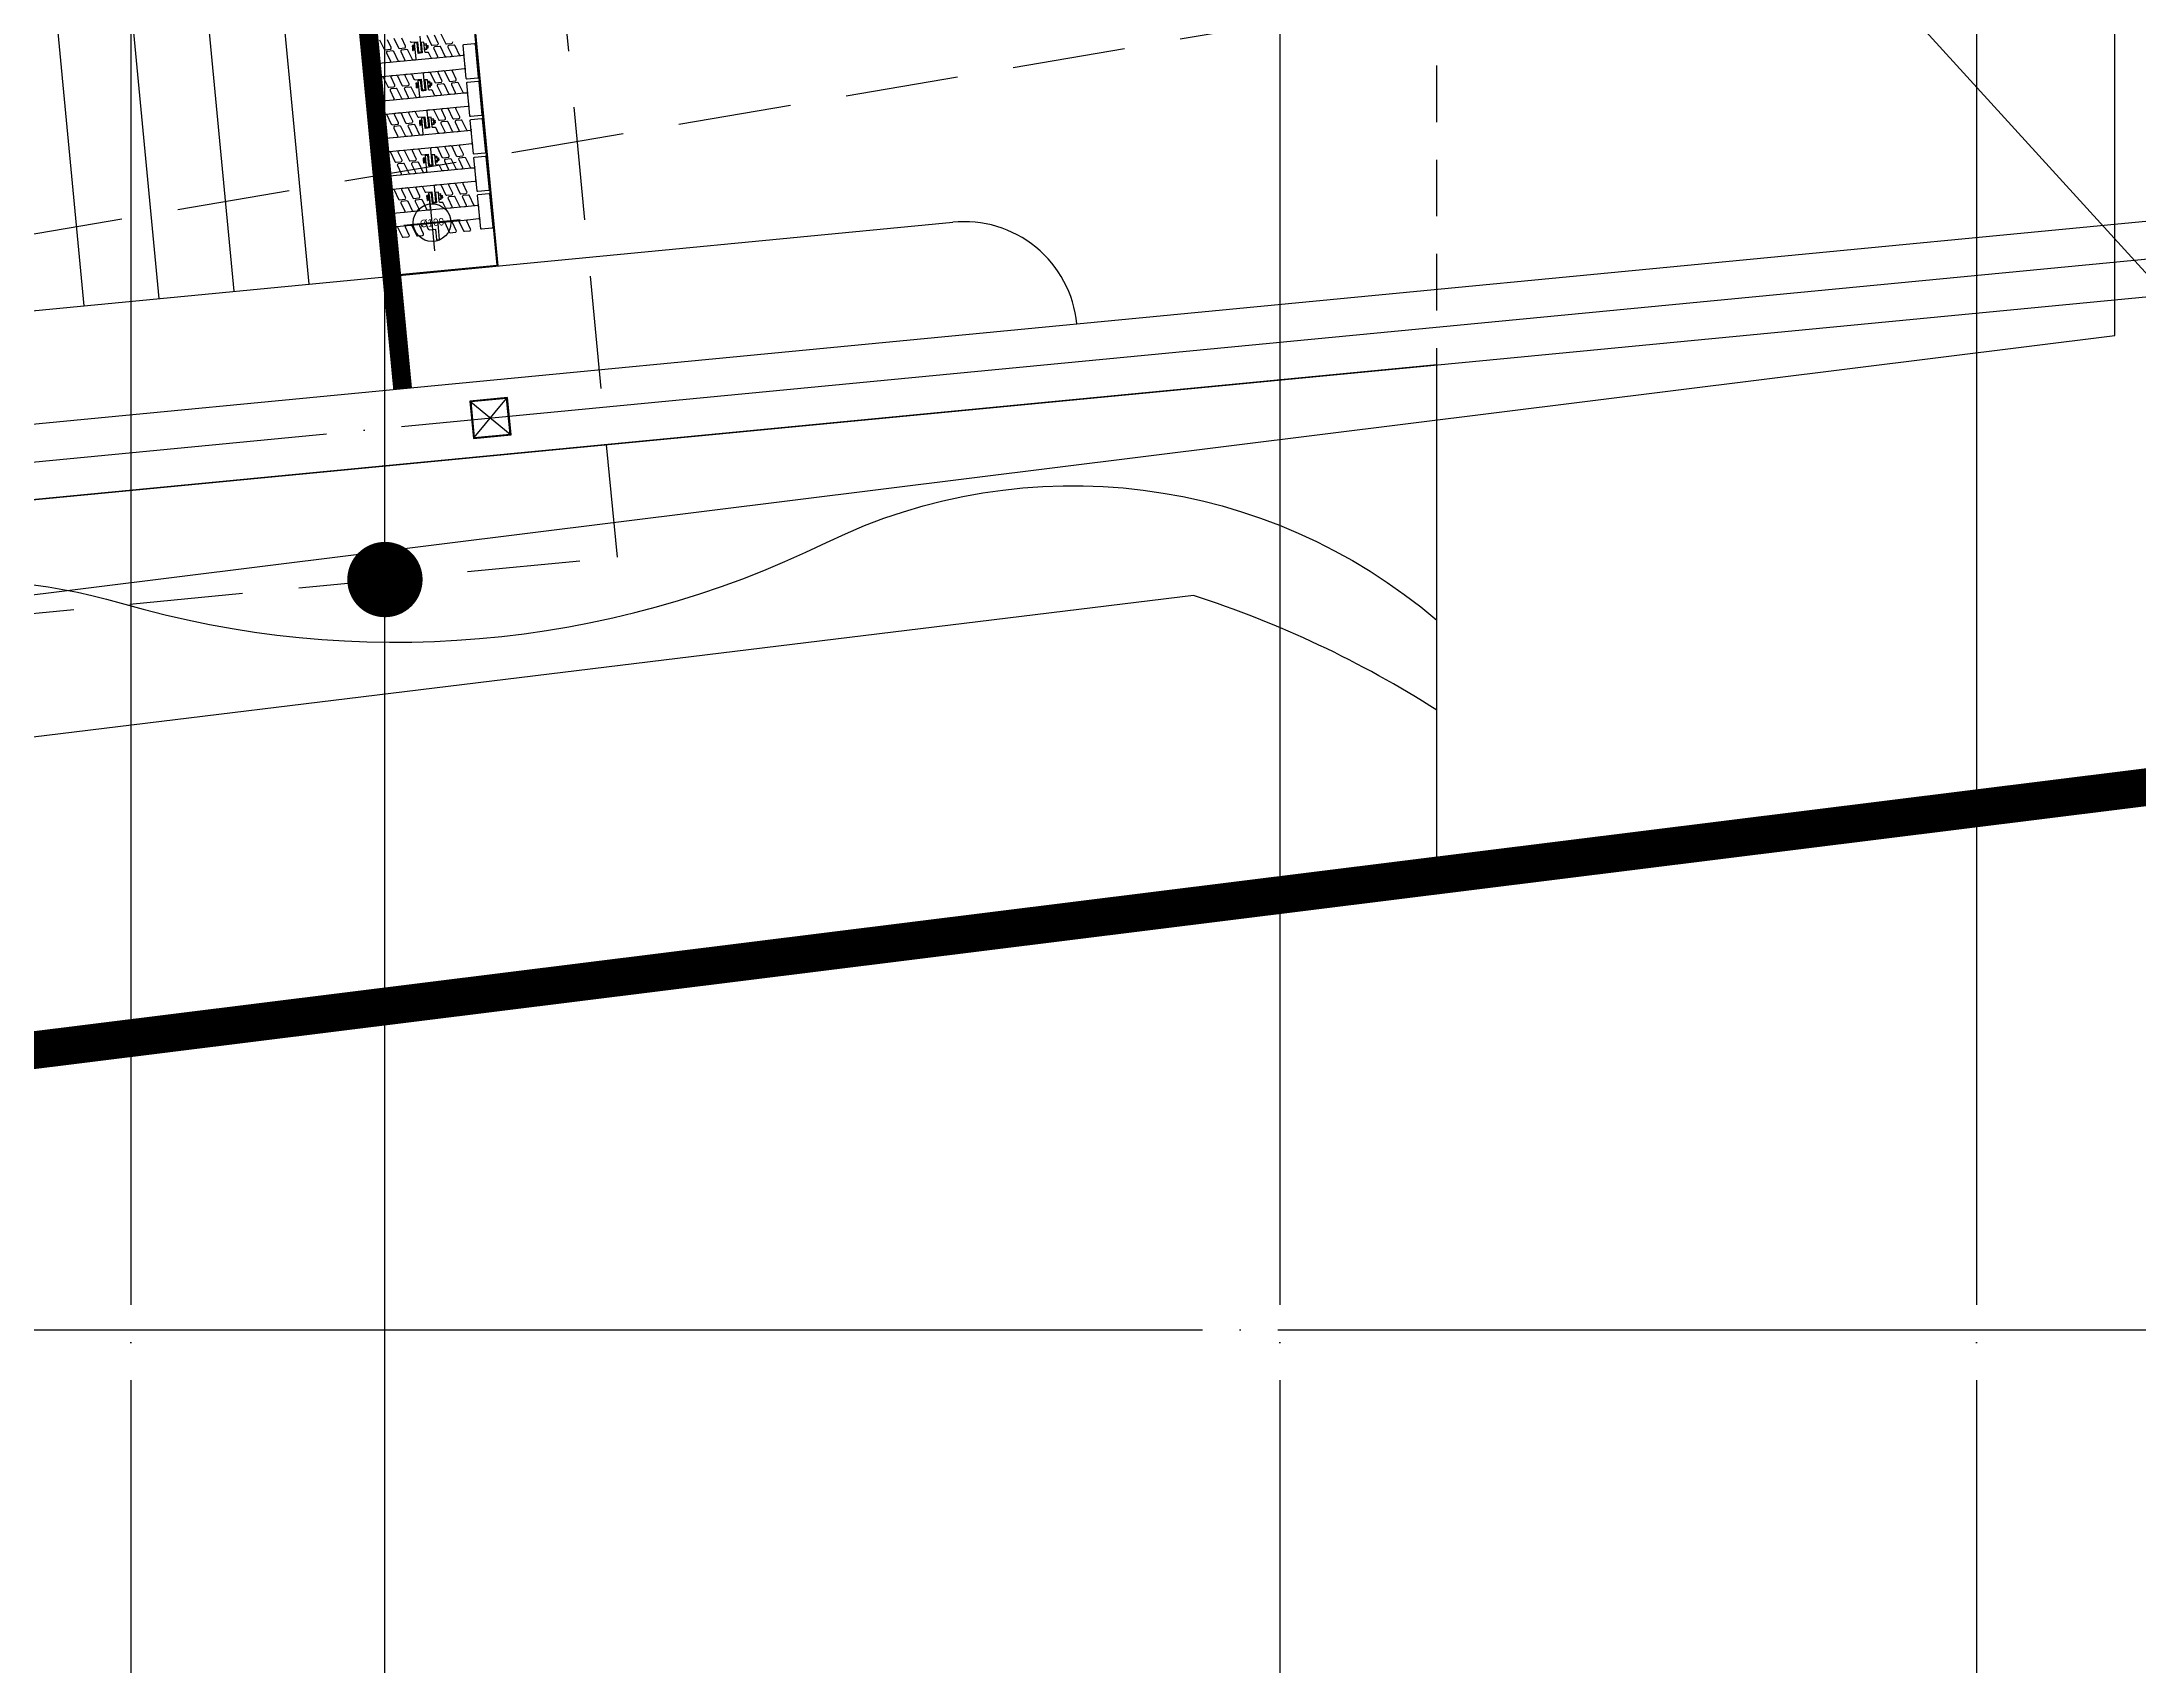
# Model space of a CAD drawing. Header units: millimetres. Extents: x 0 to 1390178, y 0 to 110113.
# Drawn here: x 476686 to 482251, y 14840 to 19149 of the extents above; entities that cross this region are included whole.
import ezdxf
from ezdxf.enums import TextEntityAlignment as Align
from ezdxf.xclip import XClip

# ---------------------------------------------------------------- set-up
doc = ezdxf.new("R2010")
doc.units = ezdxf.units.MM
doc.header["$LTSCALE"] = 100
doc.header["$XCLIPFRAME"] = 0
for name, pattern in [('X - 평면도$0$CEN', [62, 60, -1, 0, -1]), ('X - 평면도$0$HD', [2.5, 1.5, -1]), ('X - 평면도$0$HID', [1.5, 1, -0.5]), ('X - 평면도$0$PHANTOM2', [50, 40, -2, 2, -2, 2, -2])]:
    doc.linetypes.add(name, pattern=pattern)
doc.layers.get('DEFPOINTS').update_dxf_attribs({"color": 145})
for name, color, linetype in [('SYM', 7, 'Continuous'), ('X - LAND$0$-landscape_base', 8, 'Continuous'), ('X - LAND$0$04-장미', 8, 'Continuous'), ('X - LAND$0$04-화살나무', 8, 'Continuous'), ('X - 평면도$0$$0$04-화살나무', 8, 'Continuous'), ('X - 평면도$0$0-구역계', 1, 'Continuous'), ('X - 평면도$0$A-CEN', 1, 'X - 평면도$0$CEN'), ('X - 평면도$0$AA-EL-PCN4', 4, 'Continuous'), ('X - 평면도$0$AA-EL-PCN9', 9, 'Continuous'), ('X - 평면도$0$AA-FLXS-OTHR', 4, 'Continuous'), ('X - 평면도$0$AA-WAXM-BRCK', 3, 'Continuous'), ('X - 평면도$0$AA-XXXX-CNTL', 1, 'X - 평면도$0$CEN'), ('X - 평면도$0$CEN', 1, 'X - 평면도$0$CEN'), ('X - 평면도$0$H7', 7, 'X - 평면도$0$HID'), ('X - 평면도$0$PIPE-STEEL', 11, 'Continuous'), ('X - 평면도$0$램프 패턴', 9, 'Continuous'), ('X - 평면도$0$상부외곽선', 7, 'X - 평면도$0$HID'), ('X - 평면도$0$트랜치', 8, 'Continuous')]:
    doc.layers.add(name, color=color, linetype=linetype)
for name, color, linetype, plot in [('X - LAND$0$DEFPOINT', 163, 'Continuous', False), ('X - 평면도$0$$0$DEFPOINT', 163, 'Continuous', False), ('X - 평면도$0$AA-GUIDE-실명', 125, 'Continuous', False), ('X - 평면도$0$DEFPOINT', 163, 'Continuous', False), ('X - 평면도$0$차수판', 6, 'X - 평면도$0$HID', False)]:
    doc.layers.add(name, color=color, linetype=linetype, plot=plot)
doc.styles.add('X - 평면도$0$HAUD01', font='Dotum.ttf')

# ---------------------------------------------------------------- blocks, each defined once
blk = doc.blocks.new('X - 평면도$0$A$C80b97300')
at = {"layer": 'X - 평면도$0$DEFPOINT'}
blk.add_lwpolyline([(159778.1, 61131.1), (159778.1, 61131.1), (126246.7, 50542.9), (117552.2, 69514.3), (112287.3, 67315.4), (106427.3, 84784.7), (99926.4, 82972.2), (96606.6, 93675.5), (102860.3, 95418.1), (120049, 99664.3), (127005.8, 101293.7), (135152.3, 103815.9), (143266.7, 106051.4), (150522.5, 89247.5), (152969.6, 82523.1), (154689.3, 77527.7), (159778.1, 61131.1)], dxfattribs=at)
blk = doc.blocks.new('X - 평면도$0$A$C14A644CA')
at = {"layer": 'X - 평면도$0$AA-FLXS-OTHR', "color": 1}
for p, q in [((0, -75), (0, 75)), ((75, 0), (-75, 0))]:
    blk.add_line(p, q, dxfattribs=at)
at = {"layer": 'X - 평면도$0$AA-FLXS-OTHR'}
blk.add_circle((0, 0), 50, dxfattribs=at)
at = {"layer": 'X - 평면도$0$AA-GUIDE-실명', "style": 'X - 평면도$0$HAUD01'}
blk.add_text('Ø100', height=20, dxfattribs=at).set_placement((0, 0), align=Align.MIDDLE_CENTER)
blk = doc.blocks.new('*U795')
at = {"layer": 'X - 평면도$0$트랜치'}
for p, q in [((-5565, 259), (-5565, 69.1)), ((-5530, 46), (-5530, 235.9)), ((-5465, 259), (-5465, 69.1)), ((-5430, 46), (-5430, 235.9)), ((-5365, 259), (-5365, 69.1)), ((-5330, 46), (-5330, 235.9)), ((-5265, 259), (-5265, 69.1)), ((-5230, 46), (-5230, 235.9)), ((-5165, 259), (-5165, 69.1)), ((-5130, 46), (-5130, 235.9)), ((-5497.5, 170.5), (-5504, 170.5)), ((-5504, 166.5), (-5504, 170.5)), ((-5504, 165.5), (-5504, 170.5)), ((-5497.5, 171.5), (-5503, 171.5)), ((-5502, 166.5), (-5502, 170.5)), ((-5500, 166.5), (-5500, 170.5)), ((-5498, 166.5), (-5498, 170.5)), ((-5492, 171.5), (-5497.5, 171.5)), ((-5491, 170.5), (-5497.5, 170.5)), ((-5496, 166.5), (-5496, 170.5)), ((-5494, 166.5), (-5494, 170.5)), ((-5492, 166.5), (-5492, 170.5)), ((-5491, 165.5), (-5491, 170.5)), ((-5397.5, 170.5), (-5404, 170.5)), ((-5404, 166.5), (-5404, 170.5)), ((-5404, 165.5), (-5404, 170.5)), ((-5397.5, 171.5), (-5403, 171.5)), ((-5402, 166.5), (-5402, 170.5)), ((-5400, 166.5), (-5400, 170.5)), ((-5398, 166.5), (-5398, 170.5)), ((-5392, 171.5), (-5397.5, 171.5)), ((-5391, 170.5), (-5397.5, 170.5)), ((-5396, 166.5), (-5396, 170.5)), ((-5394, 166.5), (-5394, 170.5)), ((-5392, 166.5), (-5392, 170.5)), ((-5391, 165.5), (-5391, 170.5)), ((-5297.5, 170.5), (-5304, 170.5)), ((-5304, 166.5), (-5304, 170.5)), ((-5304, 165.5), (-5304, 170.5)), ((-5297.5, 171.5), (-5303, 171.5)), ((-5302, 166.5), (-5302, 170.5)), ((-5300, 166.5), (-5300, 170.5)), ((-5298, 166.5), (-5298, 170.5)), ((-5292, 171.5), (-5297.5, 171.5)), ((-5291, 170.5), (-5297.5, 170.5)), ((-5296, 166.5), (-5296, 170.5)), ((-5294, 166.5), (-5294, 170.5)), ((-5292, 166.5), (-5292, 170.5)), ((-5291, 165.5), (-5291, 170.5)), ((-5197.5, 170.5), (-5204, 170.5)), ((-5204, 166.5), (-5204, 170.5)), ((-5204, 165.5), (-5204, 170.5)), ((-5197.5, 171.5), (-5203, 171.5)), ((-5202, 166.5), (-5202, 170.5)), ((-5200, 166.5), (-5200, 170.5)), ((-5198, 166.5), (-5198, 170.5)), ((-5192, 171.5), (-5197.5, 171.5)), ((-5191, 170.5), (-5197.5, 170.5)), ((-5196, 166.5), (-5196, 170.5)), ((-5194, 166.5), (-5194, 170.5)), ((-5192, 166.5), (-5192, 170.5)), ((-5191, 165.5), (-5191, 170.5)), ((-5097.5, 170.5), (-5104, 170.5)), ((-5104, 166.5), (-5104, 170.5)), ((-5104, 165.5), (-5104, 170.5)), ((-5097.5, 171.5), (-5103, 171.5)), ((-5102, 166.5), (-5102, 170.5)), ((-5100, 166.5), (-5100, 170.5)), ((-5098, 166.5), (-5098, 170.5)), ((-5092, 171.5), (-5097.5, 171.5)), ((-5091, 170.5), (-5097.5, 170.5)), ((-5096, 166.5), (-5096, 170.5)), ((-5094, 166.5), (-5094, 170.5)), ((-5092, 166.5), (-5092, 170.5)), ((-5091, 165.5), (-5091, 170.5)), ((-5505, 134.5), (-5505, 139.5)), ((-5497.5, 166.5), (-5504, 166.5)), ((-5503.2, 133.5), (-5491.8, 133.5)), ((-5501.5, 134.5), (-5501.5, 139.5)), ((-5500.5, 156.5), (-5500.5, 158)), ((-5500.5, 147), (-5500.5, 148.5)), ((-5500.5, 133.5), (-5500.5, 130.2)), ((-5500.5, 130.2), (-5499.9, 129.5)), ((-5500.5, 130.2), (-5494.5, 130.2)), ((-5499.9, 129.5), (-5495.2, 129.5)), ((-5495.5, 132.4), (-5499.2, 132.4)), ((-5491, 166.5), (-5497.5, 166.5)), ((-5494.5, 130.2), (-5495.2, 129.5)), ((-5494.5, 156.5), (-5494.5, 158)), ((-5494.5, 147), (-5494.5, 148.5)), ((-5494.5, 133.5), (-5494.5, 130.2)), ((-5493.5, 134.5), (-5493.5, 139.5)), ((-5490, 134.5), (-5490, 139.5)), ((-5405, 134.5), (-5405, 139.5)), ((-5397.5, 166.5), (-5404, 166.5)), ((-5403.2, 133.5), (-5391.8, 133.5)), ((-5401.5, 134.5), (-5401.5, 139.5)), ((-5400.5, 156.5), (-5400.5, 158)), ((-5400.5, 147), (-5400.5, 148.5)), ((-5400.5, 133.5), (-5400.5, 130.2)), ((-5400.5, 130.2), (-5399.9, 129.5)), ((-5400.5, 130.2), (-5394.5, 130.2)), ((-5399.9, 129.5), (-5395.2, 129.5)), ((-5395.5, 132.4), (-5399.2, 132.4)), ((-5391, 166.5), (-5397.5, 166.5)), ((-5394.5, 130.2), (-5395.2, 129.5)), ((-5394.5, 156.5), (-5394.5, 158)), ((-5394.5, 147), (-5394.5, 148.5)), ((-5394.5, 133.5), (-5394.5, 130.2)), ((-5393.5, 134.5), (-5393.5, 139.5)), ((-5390, 134.5), (-5390, 139.5)), ((-5305, 134.5), (-5305, 139.5)), ((-5297.5, 166.5), (-5304, 166.5)), ((-5303.2, 133.5), (-5291.8, 133.5)), ((-5301.5, 134.5), (-5301.5, 139.5)), ((-5300.5, 156.5), (-5300.5, 158)), ((-5300.5, 147), (-5300.5, 148.5)), ((-5300.5, 133.5), (-5300.5, 130.2)), ((-5300.5, 130.2), (-5299.9, 129.5)), ((-5300.5, 130.2), (-5294.5, 130.2)), ((-5299.9, 129.5), (-5295.2, 129.5)), ((-5295.5, 132.4), (-5299.2, 132.4)), ((-5291, 166.5), (-5297.5, 166.5)), ((-5294.5, 130.2), (-5295.2, 129.5)), ((-5294.5, 156.5), (-5294.5, 158)), ((-5294.5, 147), (-5294.5, 148.5)), ((-5294.5, 133.5), (-5294.5, 130.2)), ((-5293.5, 134.5), (-5293.5, 139.5)), ((-5290, 134.5), (-5290, 139.5)), ((-5205, 134.5), (-5205, 139.5)), ((-5197.5, 166.5), (-5204, 166.5)), ((-5203.2, 133.5), (-5191.8, 133.5)), ((-5201.5, 134.5), (-5201.5, 139.5)), ((-5200.5, 156.5), (-5200.5, 158)), ((-5200.5, 147), (-5200.5, 148.5)), ((-5200.5, 133.5), (-5200.5, 130.2)), ((-5200.5, 130.2), (-5199.9, 129.5)), ((-5200.5, 130.2), (-5194.5, 130.2)), ((-5199.9, 129.5), (-5195.2, 129.5)), ((-5195.5, 132.4), (-5199.2, 132.4)), ((-5191, 166.5), (-5197.5, 166.5)), ((-5194.5, 130.2), (-5195.2, 129.5)), ((-5194.5, 156.5), (-5194.5, 158)), ((-5194.5, 147), (-5194.5, 148.5)), ((-5194.5, 133.5), (-5194.5, 130.2)), ((-5193.5, 134.5), (-5193.5, 139.5)), ((-5190, 134.5), (-5190, 139.5)), ((-5105, 134.5), (-5105, 139.5)), ((-5097.5, 166.5), (-5104, 166.5)), ((-5103.2, 133.5), (-5091.8, 133.5)), ((-5101.5, 134.5), (-5101.5, 139.5)), ((-5100.5, 156.5), (-5100.5, 158)), ((-5100.5, 147), (-5100.5, 148.5)), ((-5100.5, 133.5), (-5100.5, 130.2)), ((-5100.5, 130.2), (-5099.9, 129.5)), ((-5100.5, 130.2), (-5094.5, 130.2)), ((-5099.9, 129.5), (-5095.2, 129.5)), ((-5095.5, 132.4), (-5099.2, 132.4)), ((-5091, 166.5), (-5097.5, 166.5)), ((-5094.5, 130.2), (-5095.2, 129.5)), ((-5094.5, 156.5), (-5094.5, 158)), ((-5094.5, 147), (-5094.5, 148.5)), ((-5094.5, 133.5), (-5094.5, 130.2)), ((-5093.5, 134.5), (-5093.5, 139.5)), ((-5090, 134.5), (-5090, 139.5))]:
    blk.add_line(p, q, dxfattribs=at)
for points in [[(-5695, 305), (-5695, 0), (805, 0), (805, 305)], [(802.5, 2.5), (802.5, 302.5), (-5692.5, 302.5), (-5692.5, 2.5)]]:
    blk.add_lwpolyline(points, close=True, dxfattribs=at)
for points in [[(-5591.5, 268, -0.414214), (-5593.5, 270), (-5593.5, 298, -0.414214), (-5591.5, 300), (-5503.5, 300, -0.414214), (-5501.5, 298), (-5501.5, 270, -0.414214), (-5503.5, 268)], [(-5491.5, 268, -0.414214), (-5493.5, 270), (-5493.5, 298, -0.414214), (-5491.5, 300), (-5403.5, 300, -0.414214), (-5401.5, 298), (-5401.5, 270, -0.414214), (-5403.5, 268)], [(-5391.5, 268, -0.414214), (-5393.5, 270), (-5393.5, 298, -0.414214), (-5391.5, 300), (-5303.5, 300, -0.414214), (-5301.5, 298), (-5301.5, 270, -0.414214), (-5303.5, 268)], [(-5291.5, 268, -0.414214), (-5293.5, 270), (-5293.5, 298, -0.414214), (-5291.5, 300), (-5203.5, 300, -0.414214), (-5201.5, 298), (-5201.5, 270, -0.414214), (-5203.5, 268)], [(-5191.5, 268, -0.414214), (-5193.5, 270), (-5193.5, 298, -0.414214), (-5191.5, 300), (-5103.5, 300, -0.414214), (-5101.5, 298), (-5101.5, 270, -0.414214), (-5103.5, 268)], [(-5091.5, 268, -0.414214), (-5093.5, 270), (-5093.5, 298, -0.414214), (-5091.5, 300), (-5003.5, 300, -0.414214), (-5001.5, 298), (-5001.5, 270, -0.414214), (-5003.5, 268)], [(-5565, 194.6), (-5565, 183, -0.315299), (-5567, 180.2), (-5580, 175.5, 0.315299), (-5582, 172.6), (-5582, 156.5), (-5610, 156.5), (-5610, 148.5), (-5568, 148.5, -0.414214), (-5565, 145.5), (-5565, 133.4, -0.315299), (-5567, 130.6), (-5593, 121.1, 0.315299), (-5595, 118.3), (-5595, 104.7, 0.520567), (-5591, 101.9), (-5569, 109.9, -0.520567), (-5565, 107.1), (-5565, 95.4, -0.315299), (-5567, 92.6), (-5593, 83.1, 0.315299), (-5595, 80.3), (-5595, 66.7, 0.520567), (-5591, 63.9), (-5569, 71.9, -0.520567), (-5565, 69.1), (-5565, 40, -0.414214), (-5568, 37), (-5527, 37, -0.414214), (-5530, 40), (-5530, 46, -0.315299), (-5528, 48.8), (-5502, 58.3, 0.315299), (-5500, 61.1), (-5500, 74.7, 0.520567), (-5504, 77.5), (-5526, 69.5, -0.520567), (-5530, 72.4), (-5530, 84, -0.315299), (-5528, 86.8), (-5502, 96.3, 0.315299), (-5500, 99.1), (-5500, 112.7, 0.520567), (-5504, 115.5), (-5526, 107.5, -0.520567), (-5530, 110.4), (-5530, 122, -0.315299), (-5528, 124.8), (-5515, 129.5, 0.315299), (-5513, 132.4), (-5513, 136.5, -0.414214), (-5510, 139.5), (-5485, 139.5), (-5485, 147), (-5513, 147), (-5513, 152.5), (-5513, 158), (-5485, 158), (-5485, 165.5), (-5527, 165.5, -0.414214), (-5530, 168.5), (-5530, 171.6, -0.315299), (-5528, 174.4), (-5502, 183.9, 0.315299), (-5500, 186.7), (-5500, 200.3, 0.520567), (-5504, 203.1), (-5526, 195.1, -0.520567), (-5530, 197.9), (-5530, 209.6, -0.315299), (-5528, 212.4), (-5502, 221.9, 0.315299), (-5500, 224.7), (-5500, 238.3, 0.520567), (-5504, 241.1), (-5526, 233.1, -0.520567), (-5530, 235.9), (-5530, 265, -0.414214), (-5527, 268), (-5568, 268, -0.414214), (-5565, 265), (-5565, 259, -0.315299), (-5567, 256.2), (-5593, 246.7, 0.315299), (-5595, 243.9), (-5595, 230.3, 0.520567), (-5591, 227.5), (-5569, 235.5, -0.520567), (-5565, 232.6), (-5565, 221, -0.315299), (-5567, 218.2), (-5593, 208.7, 0.315299), (-5595, 205.9), (-5595, 192.3, 0.520567), (-5591, 189.5), (-5569, 197.5, -0.520567)], [(-5465, 194.6), (-5465, 183, -0.315299), (-5467, 180.2), (-5480, 175.5, 0.315299), (-5482, 172.6), (-5482, 156.5), (-5510, 156.5), (-5510, 148.5), (-5468, 148.5, -0.414214), (-5465, 145.5), (-5465, 133.4, -0.315299), (-5467, 130.6), (-5493, 121.1, 0.315299), (-5495, 118.3), (-5495, 104.7, 0.520567), (-5491, 101.9), (-5469, 109.9, -0.520567), (-5465, 107.1), (-5465, 95.4, -0.315299), (-5467, 92.6), (-5493, 83.1, 0.315299), (-5495, 80.3), (-5495, 66.7, 0.520567), (-5491, 63.9), (-5469, 71.9, -0.520567), (-5465, 69.1), (-5465, 40, -0.414214), (-5468, 37), (-5427, 37, -0.414214), (-5430, 40), (-5430, 46, -0.315299), (-5428, 48.8), (-5402, 58.3, 0.315299), (-5400, 61.1), (-5400, 74.7, 0.520567), (-5404, 77.5), (-5426, 69.5, -0.520567), (-5430, 72.4), (-5430, 84, -0.315299), (-5428, 86.8), (-5402, 96.3, 0.315299), (-5400, 99.1), (-5400, 112.7, 0.520567), (-5404, 115.5), (-5426, 107.5, -0.520567), (-5430, 110.4), (-5430, 122, -0.315299), (-5428, 124.8), (-5415, 129.5, 0.315299), (-5413, 132.4), (-5413, 136.5, -0.414214), (-5410, 139.5), (-5385, 139.5), (-5385, 147), (-5413, 147), (-5413, 152.5), (-5413, 158), (-5385, 158), (-5385, 165.5), (-5427, 165.5, -0.414214), (-5430, 168.5), (-5430, 171.6, -0.315299), (-5428, 174.4), (-5402, 183.9, 0.315299), (-5400, 186.7), (-5400, 200.3, 0.520567), (-5404, 203.1), (-5426, 195.1, -0.520567), (-5430, 197.9), (-5430, 209.6, -0.315299), (-5428, 212.4), (-5402, 221.9, 0.315299), (-5400, 224.7), (-5400, 238.3, 0.520567), (-5404, 241.1), (-5426, 233.1, -0.520567), (-5430, 235.9), (-5430, 265, -0.414214), (-5427, 268), (-5468, 268, -0.414214), (-5465, 265), (-5465, 259, -0.315299), (-5467, 256.2), (-5493, 246.7, 0.315299), (-5495, 243.9), (-5495, 230.3, 0.520567), (-5491, 227.5), (-5469, 235.5, -0.520567), (-5465, 232.6), (-5465, 221, -0.315299), (-5467, 218.2), (-5493, 208.7, 0.315299), (-5495, 205.9), (-5495, 192.3, 0.520567), (-5491, 189.5), (-5469, 197.5, -0.520567)], [(-5365, 194.6), (-5365, 183, -0.315299), (-5367, 180.2), (-5380, 175.5, 0.315299), (-5382, 172.6), (-5382, 156.5), (-5410, 156.5), (-5410, 148.5), (-5368, 148.5, -0.414214), (-5365, 145.5), (-5365, 133.4, -0.315299), (-5367, 130.6), (-5393, 121.1, 0.315299), (-5395, 118.3), (-5395, 104.7, 0.520567), (-5391, 101.9), (-5369, 109.9, -0.520567), (-5365, 107.1), (-5365, 95.4, -0.315299), (-5367, 92.6), (-5393, 83.1, 0.315299), (-5395, 80.3), (-5395, 66.7, 0.520567), (-5391, 63.9), (-5369, 71.9, -0.520567), (-5365, 69.1), (-5365, 40, -0.414214), (-5368, 37), (-5327, 37, -0.414214), (-5330, 40), (-5330, 46, -0.315299), (-5328, 48.8), (-5302, 58.3, 0.315299), (-5300, 61.1), (-5300, 74.7, 0.520567), (-5304, 77.5), (-5326, 69.5, -0.520567), (-5330, 72.4), (-5330, 84, -0.315299), (-5328, 86.8), (-5302, 96.3, 0.315299), (-5300, 99.1), (-5300, 112.7, 0.520567), (-5304, 115.5), (-5326, 107.5, -0.520567), (-5330, 110.4), (-5330, 122, -0.315299), (-5328, 124.8), (-5315, 129.5, 0.315299), (-5313, 132.4), (-5313, 136.5, -0.414214), (-5310, 139.5), (-5285, 139.5), (-5285, 147), (-5313, 147), (-5313, 152.5), (-5313, 158), (-5285, 158), (-5285, 165.5), (-5327, 165.5, -0.414214), (-5330, 168.5), (-5330, 171.6, -0.315299), (-5328, 174.4), (-5302, 183.9, 0.315299), (-5300, 186.7), (-5300, 200.3, 0.520567), (-5304, 203.1), (-5326, 195.1, -0.520567), (-5330, 197.9), (-5330, 209.6, -0.315299), (-5328, 212.4), (-5302, 221.9, 0.315299), (-5300, 224.7), (-5300, 238.3, 0.520567), (-5304, 241.1), (-5326, 233.1, -0.520567), (-5330, 235.9), (-5330, 265, -0.414214), (-5327, 268), (-5368, 268, -0.414214), (-5365, 265), (-5365, 259, -0.315299), (-5367, 256.2), (-5393, 246.7, 0.315299), (-5395, 243.9), (-5395, 230.3, 0.520567), (-5391, 227.5), (-5369, 235.5, -0.520567), (-5365, 232.6), (-5365, 221, -0.315299), (-5367, 218.2), (-5393, 208.7, 0.315299), (-5395, 205.9), (-5395, 192.3, 0.520567), (-5391, 189.5), (-5369, 197.5, -0.520567)], [(-5265, 194.6), (-5265, 183, -0.315299), (-5267, 180.2), (-5280, 175.5, 0.315299), (-5282, 172.6), (-5282, 156.5), (-5310, 156.5), (-5310, 148.5), (-5268, 148.5, -0.414214), (-5265, 145.5), (-5265, 133.4, -0.315299), (-5267, 130.6), (-5293, 121.1, 0.315299), (-5295, 118.3), (-5295, 104.7, 0.520567), (-5291, 101.9), (-5269, 109.9, -0.520567), (-5265, 107.1), (-5265, 95.4, -0.315299), (-5267, 92.6), (-5293, 83.1, 0.315299), (-5295, 80.3), (-5295, 66.7, 0.520567), (-5291, 63.9), (-5269, 71.9, -0.520567), (-5265, 69.1), (-5265, 40, -0.414214), (-5268, 37), (-5227, 37, -0.414214), (-5230, 40), (-5230, 46, -0.315299), (-5228, 48.8), (-5202, 58.3, 0.315299), (-5200, 61.1), (-5200, 74.7, 0.520567), (-5204, 77.5), (-5226, 69.5, -0.520567), (-5230, 72.4), (-5230, 84, -0.315299), (-5228, 86.8), (-5202, 96.3, 0.315299), (-5200, 99.1), (-5200, 112.7, 0.520567), (-5204, 115.5), (-5226, 107.5, -0.520567), (-5230, 110.4), (-5230, 122, -0.315299), (-5228, 124.8), (-5215, 129.5, 0.315299), (-5213, 132.4), (-5213, 136.5, -0.414214), (-5210, 139.5), (-5185, 139.5), (-5185, 147), (-5213, 147), (-5213, 152.5), (-5213, 158), (-5185, 158), (-5185, 165.5), (-5227, 165.5, -0.414214), (-5230, 168.5), (-5230, 171.6, -0.315299), (-5228, 174.4), (-5202, 183.9, 0.315299), (-5200, 186.7), (-5200, 200.3, 0.520567), (-5204, 203.1), (-5226, 195.1, -0.520567), (-5230, 197.9), (-5230, 209.6, -0.315299), (-5228, 212.4), (-5202, 221.9, 0.315299), (-5200, 224.7), (-5200, 238.3, 0.520567), (-5204, 241.1), (-5226, 233.1, -0.520567), (-5230, 235.9), (-5230, 265, -0.414214), (-5227, 268), (-5268, 268, -0.414214), (-5265, 265), (-5265, 259, -0.315299), (-5267, 256.2), (-5293, 246.7, 0.315299), (-5295, 243.9), (-5295, 230.3, 0.520567), (-5291, 227.5), (-5269, 235.5, -0.520567), (-5265, 232.6), (-5265, 221, -0.315299), (-5267, 218.2), (-5293, 208.7, 0.315299), (-5295, 205.9), (-5295, 192.3, 0.520567), (-5291, 189.5), (-5269, 197.5, -0.520567)], [(-5165, 194.6), (-5165, 183, -0.315299), (-5167, 180.2), (-5180, 175.5, 0.315299), (-5182, 172.6), (-5182, 156.5), (-5210, 156.5), (-5210, 148.5), (-5168, 148.5, -0.414214), (-5165, 145.5), (-5165, 133.4, -0.315299), (-5167, 130.6), (-5193, 121.1, 0.315299), (-5195, 118.3), (-5195, 104.7, 0.520567), (-5191, 101.9), (-5169, 109.9, -0.520567), (-5165, 107.1), (-5165, 95.4, -0.315299), (-5167, 92.6), (-5193, 83.1, 0.315299), (-5195, 80.3), (-5195, 66.7, 0.520567), (-5191, 63.9), (-5169, 71.9, -0.520567), (-5165, 69.1), (-5165, 40, -0.414214), (-5168, 37), (-5127, 37, -0.414214), (-5130, 40), (-5130, 46, -0.315299), (-5128, 48.8), (-5102, 58.3, 0.315299), (-5100, 61.1), (-5100, 74.7, 0.520567), (-5104, 77.5), (-5126, 69.5, -0.520567), (-5130, 72.4), (-5130, 84, -0.315299), (-5128, 86.8), (-5102, 96.3, 0.315299), (-5100, 99.1), (-5100, 112.7, 0.520567), (-5104, 115.5), (-5126, 107.5, -0.520567), (-5130, 110.4), (-5130, 122, -0.315299), (-5128, 124.8), (-5115, 129.5, 0.315299), (-5113, 132.4), (-5113, 136.5, -0.414214), (-5110, 139.5), (-5085, 139.5), (-5085, 147), (-5113, 147), (-5113, 152.5), (-5113, 158), (-5085, 158), (-5085, 165.5), (-5127, 165.5, -0.414214), (-5130, 168.5), (-5130, 171.6, -0.315299), (-5128, 174.4), (-5102, 183.9, 0.315299), (-5100, 186.7), (-5100, 200.3, 0.520567), (-5104, 203.1), (-5126, 195.1, -0.520567), (-5130, 197.9), (-5130, 209.6, -0.315299), (-5128, 212.4), (-5102, 221.9, 0.315299), (-5100, 224.7), (-5100, 238.3, 0.520567), (-5104, 241.1), (-5126, 233.1, -0.520567), (-5130, 235.9), (-5130, 265, -0.414214), (-5127, 268), (-5168, 268, -0.414214), (-5165, 265), (-5165, 259, -0.315299), (-5167, 256.2), (-5193, 246.7, 0.315299), (-5195, 243.9), (-5195, 230.3, 0.520567), (-5191, 227.5), (-5169, 235.5, -0.520567), (-5165, 232.6), (-5165, 221, -0.315299), (-5167, 218.2), (-5193, 208.7, 0.315299), (-5195, 205.9), (-5195, 192.3, 0.520567), (-5191, 189.5), (-5169, 197.5, -0.520567)], [(-5593.5, 7), (-5593.5, 35, -0.414214), (-5591.5, 37), (-5503.5, 37, -0.414214), (-5501.5, 35), (-5501.5, 7, -0.414214), (-5503.5, 5), (-5591.5, 5, -0.414214)], [(-5493.5, 7), (-5493.5, 35, -0.414214), (-5491.5, 37), (-5403.5, 37, -0.414214), (-5401.5, 35), (-5401.5, 7, -0.414214), (-5403.5, 5), (-5491.5, 5, -0.414214)], [(-5393.5, 7), (-5393.5, 35, -0.414214), (-5391.5, 37), (-5303.5, 37, -0.414214), (-5301.5, 35), (-5301.5, 7, -0.414214), (-5303.5, 5), (-5391.5, 5, -0.414214)], [(-5293.5, 7), (-5293.5, 35, -0.414214), (-5291.5, 37), (-5203.5, 37, -0.414214), (-5201.5, 35), (-5201.5, 7, -0.414214), (-5203.5, 5), (-5291.5, 5, -0.414214)], [(-5193.5, 7), (-5193.5, 35, -0.414214), (-5191.5, 37), (-5103.5, 37, -0.414214), (-5101.5, 35), (-5101.5, 7, -0.414214), (-5103.5, 5), (-5191.5, 5, -0.414214)]]:
    blk.add_lwpolyline(points, format="xyb", close=True, dxfattribs=at)
for points in [[(-5080, 175.5, 0.315299), (-5082, 172.6), (-5082, 156.5), (-5110, 156.5), (-5110, 148.5), (-5068, 148.5, -0.414214)], [(-5067, 130.6), (-5093, 121.1, 0.315299), (-5095, 118.3), (-5095, 104.7, 0.520567), (-5091, 101.9), (-5069, 109.9, -0.520567)], [(-5067, 92.6), (-5093, 83.1, 0.315299), (-5095, 80.3), (-5095, 66.7, 0.520567), (-5091, 63.9)], [(-5067, 256.2), (-5093, 246.7, 0.315299), (-5095, 243.9), (-5095, 230.3, 0.520567), (-5091, 227.5), (-5069, 235.5, -0.520567)], [(-5067, 218.2), (-5093, 208.7, 0.315299), (-5095, 205.9), (-5095, 192.3, 0.520567), (-5091, 189.5), (-5069, 197.5, -0.520567)]]:
    blk.add_lwpolyline(points, format="xyb", dxfattribs=at)
for centre, radius, start, end in [((-5503, 170.5), 1, 90, 180), ((-5492, 170.5), 1, 0, 90), ((-5403, 170.5), 1, 90, 180), ((-5392, 170.5), 1, 0, 90), ((-5303, 170.5), 1, 90, 180), ((-5292, 170.5), 1, 0, 90), ((-5203, 170.5), 1, 90, 180), ((-5192, 170.5), 1, 0, 90), ((-5103, 170.5), 1, 90, 180), ((-5092, 170.5), 1, 0, 90), ((-5503.2, 135.5), 2.03, 210.5102, 329.4897), ((-5497.5, 142), 8.5, 241.9275, 298.0725), ((-5497.5, 142), 8.5, 241.9275, 298.0725), ((-5491.8, 135.5), 2.03, 210.5102, 329.4898), ((-5403.2, 135.5), 2.03, 210.5102, 329.4897), ((-5397.5, 142), 8.5, 241.9275, 298.0725), ((-5397.5, 142), 8.5, 241.9275, 298.0725), ((-5391.8, 135.5), 2.03, 210.5102, 329.4898), ((-5303.2, 135.5), 2.03, 210.5102, 329.4897), ((-5297.5, 142), 8.5, 241.9275, 298.0725), ((-5297.5, 142), 8.5, 241.9275, 298.0725), ((-5291.8, 135.5), 2.03, 210.5102, 329.4898), ((-5203.2, 135.5), 2.03, 210.5102, 329.4897), ((-5197.5, 142), 8.5, 241.9275, 298.0725), ((-5197.5, 142), 8.5, 241.9275, 298.0725), ((-5191.8, 135.5), 2.03, 210.5102, 329.4898), ((-5103.2, 135.5), 2.03, 210.5102, 329.4897), ((-5097.5, 142), 8.5, 241.9275, 298.0725), ((-5097.5, 142), 8.5, 241.9275, 298.0725), ((-5091.8, 135.5), 2.03, 210.5102, 329.4898)]:
    blk.add_arc(centre, radius, start, end, dxfattribs=at)
blk = doc.blocks.new('X - 평면도$0$zw$A78B')
at = {"layer": 'X - 평면도$0$AA-EL-PCN4'}
for p, q in [((-49777.6, -48211.9), (-49156.2, -54682.1)), ((-67662.4, -56459.6), (-47646.2, -54537.1)), ((-67633.7, -56758.3), (-44470, -54533.4)), ((-67614.6, -56957.3), (-44450.9, -54732.5))]:
    blk.add_line(p, q, dxfattribs=at)
blk.add_arc((-47615.3, -54835.5), 300, 5.4847, 95.9132, dxfattribs=at)
at = {"layer": 'X - 평면도$0$CEN'}
blk.add_line((-67624.2, -56857.8), (-43320.5, -54523.5), dxfattribs=at)
at = {"layer": 'X - 평면도$0$램프 패턴'}
for p, q in [((-49976.7, -48231), (-49355.3, -54701.3)), ((-50574, -48288.4), (-49952.5, -54758.6)), ((-50374.9, -48269.3), (-49753.4, -54739.5)), ((-50175.8, -48250.2), (-49554.4, -54720.4))]:
    blk.add_line(p, q, dxfattribs=at)
at = {"layer": 'X - 평면도$0$트랜치', "rotation": 95.48634014958196}
blk.add_blockref('*U795', (-49397.1, -48984.1), dxfattribs=at)
blk = doc.blocks.new('X - 평면도$0$A$C131C07CB')
at = {"layer": 'X - 평면도$0$0-구역계', "color": 1, "linetype": 'X - 평면도$0$PHANTOM2', "const_width": 100, "flags": 128}
blk.add_lwpolyline([(50107.6, 50545.8), (32939.7, 50631), (27658.3, 50495.5), (20509.2, 50187), (2300.2, 48328.6), (1988.3, 39917.6), (1940.1, 31389.8), (1398.8, 24265.2), (271.6, 6595.7), (50, 107.6), (11256.2, 50), (11485.5, 6794.9), (29908.6, 7122), (29397.3, 12804.7), (50106.3, 15382.4)], close=True, dxfattribs=at)
at = {"layer": 'X - 평면도$0$DEFPOINT'}
for points in [[(50107.6, 50545.8), (32939.7, 50631), (27658.3, 50495.5), (20509.2, 50187), (2300.2, 48328.6), (1988.3, 39917.6), (1940.1, 31389.8), (1398.8, 24265.2), (271.6, 6595.7), (50, 107.6), (11256.2, 50), (11485.5, 6794.9), (29908.6, 7122), (29397.3, 12804.7), (50106.3, 15382.4)], [(48907.6, 49351.7), (32952.1, 49430.9), (27699.5, 49296.2), (20596, 48989.6), (3460.7, 47240.8), (3188.2, 39892), (3139.9, 31340.9), (2595.9, 24181.5), (1470.3, 6537), (1291.4, 1301.2), (10096.5, 1256), (10324.9, 7974.4), (28597.9, 8298.9), (28098.2, 13852.2), (48906.4, 16442.3)]]:
    blk.add_lwpolyline(points, close=True, dxfattribs=at)
blk = doc.blocks.new('X - 평면도$0$A$C87e877cd')
at = {"layer": 'X - 평면도$0$상부외곽선', "ltscale": 3}
blk.add_lwpolyline([(-18488, -9486.6), (-17447.9, -9486.6), (1763.7, -7641.4), (1226.8, -2052)], dxfattribs=at)
blk = doc.blocks.new('X - 평면도$0$ㅁ-100X100X2.3')
at = {"layer": 'X - 평면도$0$PIPE-STEEL', "color": 1}
for p, q in [((-47.7, -47.7), (47.7, 47.7)), ((-47.7, 47.7), (47.7, -47.7))]:
    blk.add_line(p, q, dxfattribs=at)
at = {"layer": 'X - 평면도$0$PIPE-STEEL'}
for points in [[(-50, -50), (50, -50), (50, 50), (-50, 50)], [(-47.7, -47.7), (47.7, -47.7), (47.7, 47.7), (-47.7, 47.7)]]:
    blk.add_lwpolyline(points, close=True, dxfattribs=at)
blk = doc.blocks.new('X - 평면도$0$1F PL')
at = {"layer": 'DEFPOINTS'}
blk.add_line((0, 0), (-19177.2, 21040.9), dxfattribs=at)
blk = doc.blocks.new('X - LAND', base_point=(-475.4, -286.7))
at = {"layer": 'X - LAND$0$-landscape_base'}
blk.add_lwpolyline([(79639.2, 32828.8), (79639.3, 34184.1)], dxfattribs=at)
at = {"layer": 'X - LAND$0$04-장미'}
blk.add_lwpolyline([(63079.5, 32593.5, 0.447555), (65039.6, 32063.4, -0.214578), (67402.6, 32432.1, 0.186296), (69943.8, 32688.1, -0.173099), (72879.5, 33059.9, 0.191573), (74930.8, 33394.6, -0.208721), (76145.8, 33551.9, 0.186351), (78018.8, 33712.8, -0.298879), (79639.2, 33506.4), (79639.2, 34184.1)], format="xyb", close=True, dxfattribs=at)
at = {"layer": 'X - LAND$0$04-화살나무'}
blk.add_lwpolyline([(63286, 30794.1), (74100.3, 32092.1), (79639.2, 32828.8), (79639.2, 33267.5, 0.064529), (78993, 33572.2), (74005.1, 32963.7), (63166.7, 31641.4)], format="xyb", close=True, dxfattribs=at)
at = {"layer": 'X - LAND$0$DEFPOINT'}
blk.add_lwpolyline([(82640.5, 68365.6), (65472.6, 68450.8), (60191.2, 68315.3), (53042.1, 68006.8), (34833.1, 66148.4), (34521.2, 57737.5), (34473, 49209.6), (33931.7, 42085), (32804.5, 24415.6), (32582.9, 17927.4), (43789, 17869.8), (44018.4, 24614.7), (62441.5, 24941.8), (61930.2, 30624.5), (82639.2, 33202.2)], close=True, dxfattribs=at)
blk = doc.blocks.new('X - 평면도', base_point=(-475.4, -286.7))
at = {"layer": 'X - 평면도$0$$0$04-화살나무'}
blk.add_lwpolyline([(693286, 30794.1), (704100.3, 32092.1), (709639.2, 32828.8), (709639.2, 33267.5, 0.064529), (708993, 33572.2), (704005.1, 32963.7), (693166.7, 31641.4)], format="xyb", close=True, dxfattribs=at)
at = {"layer": 'X - 평면도$0$$0$DEFPOINT'}
blk.add_lwpolyline([(712640.5, 68365.6), (695472.6, 68450.8), (690191.2, 68315.3), (683042.1, 68006.8), (664833.1, 66148.4), (664521.2, 57737.5), (664473, 49209.6), (663931.7, 42085), (662804.5, 24415.6), (662582.9, 17927.4), (673789, 17869.8), (674018.4, 24614.7), (692441.5, 24941.8), (691930.2, 30624.5), (712639.2, 33202.2)], close=True, dxfattribs=at)
at = {"layer": 'X - 평면도$0$0-구역계', "color": 6, "linetype": 'X - 평면도$0$HD'}
blk.add_line((709639.2, 32828.8), (709640.5, 68380.5), dxfattribs=at)
at = {"layer": 'X - 평면도$0$A-CEN', "color": 5}
blk.add_line((711072, 68689.6), (711072, 19243.1), dxfattribs=at)
at = {"layer": 'X - 평면도$0$AA-XXXX-CNTL'}
for p, q in [((706172, 68689.6), (706172, 19243.1)), ((709222, 68689.6), (709222, 19243.1)), ((678216.6, 31623.1), (718213.6, 31623.1))]:
    blk.add_line(p, q, dxfattribs=at)
at = {"layer": 'X - 평면도$0$H7', "ltscale": 3}
blk.add_lwpolyline([(666122, 65186.3), (685687.1, 67073.1), (711472, 67073.1), (711472, 35476), (690572, 31923.6), (690572, 26093.1), (672522, 26093.1), (672522, 19243.1), (666122, 19243.1), (666122, 65186.3)], dxfattribs=at)
at = {"layer": 'X - 평면도$0$차수판', "const_width": 50}
blk.add_lwpolyline([(706893.4, 34121.2), (706214.6, 41188.7)], dxfattribs=at)
ref = blk.add_blockref('X - 평면도$0$A$C80b97300', (722821.6, -102404.4), dxfattribs=dict(rotation=72.47546202917606))
XClip(ref).set_block_clipping_path([(94693.8409505995, 98626.5196486565), (113039.9373957263, 40526.9089176619), (162789.9645771914, 56236.4598997638), (144443.8681320646, 114336.0706307584)])
ref = blk.add_blockref('X - LAND', (629524.6, -286.7))
XClip(ref).set_block_clipping_path([(27286.2339644467, 19243.1096737642), (88213.6007375629, 68689.6188814971)])
blk.add_blockref('X - 평면도$0$1F PL', (712639.2, 33202.2))
at = {"rotation": 5.486340149576827}
blk.add_blockref('X - 평면도$0$A$C14A644CA', (706971.6, 34561.9), dxfattribs=at)
at = {"layer": 'X - 평면도$0$0-구역계'}
blk.add_blockref('X - 평면도$0$A$C131C07CB', (662532.9, 17819.8), dxfattribs=at)
at = {"layer": 'X - 평면도$0$AA-EL-PCN9'}
blk.add_blockref('X - 평면도$0$A$C87e877cd', (705699.9, 41315.1), dxfattribs=at)
at = {"layer": 'X - 평면도$0$AA-WAXM-BRCK'}
blk.add_blockref('X - 평면도$0$zw$A78B', (756000, 89100), dxfattribs=at)
at = {"layer": 'X - 평면도$0$PIPE-STEEL', "rotation": 5.486340149638605}
blk.add_blockref('X - 평면도$0$ㅁ-100X100X2.3', (707126.7, 34043.2), dxfattribs=at)

msp = doc.modelspace()

# ---------------------------------------------------------------- block references
ref = msp.add_blockref('X - 평면도', (-229725.3, -16179.1))
XClip(ref).set_block_clipping_path([(649249.9173510048, 15892.4063044181), (733249.9173510048, 75292.406304418)])

# ---------------------------------------------------------------- next in the draw order: linework, layer by layer
at = {"layer": 'SYM'}
msp.add_line((477596.6, 8039), (477596.6, 25127.1), dxfattribs=at)
at = {"layer": 'SYM', "const_width": 99.9}
msp.add_lwpolyline([(477596.6, 17672, -1), (477596.6, 17772.1, -1)], format="xyb", close=True, dxfattribs=at)

doc.saveas('drawing.dxf')
